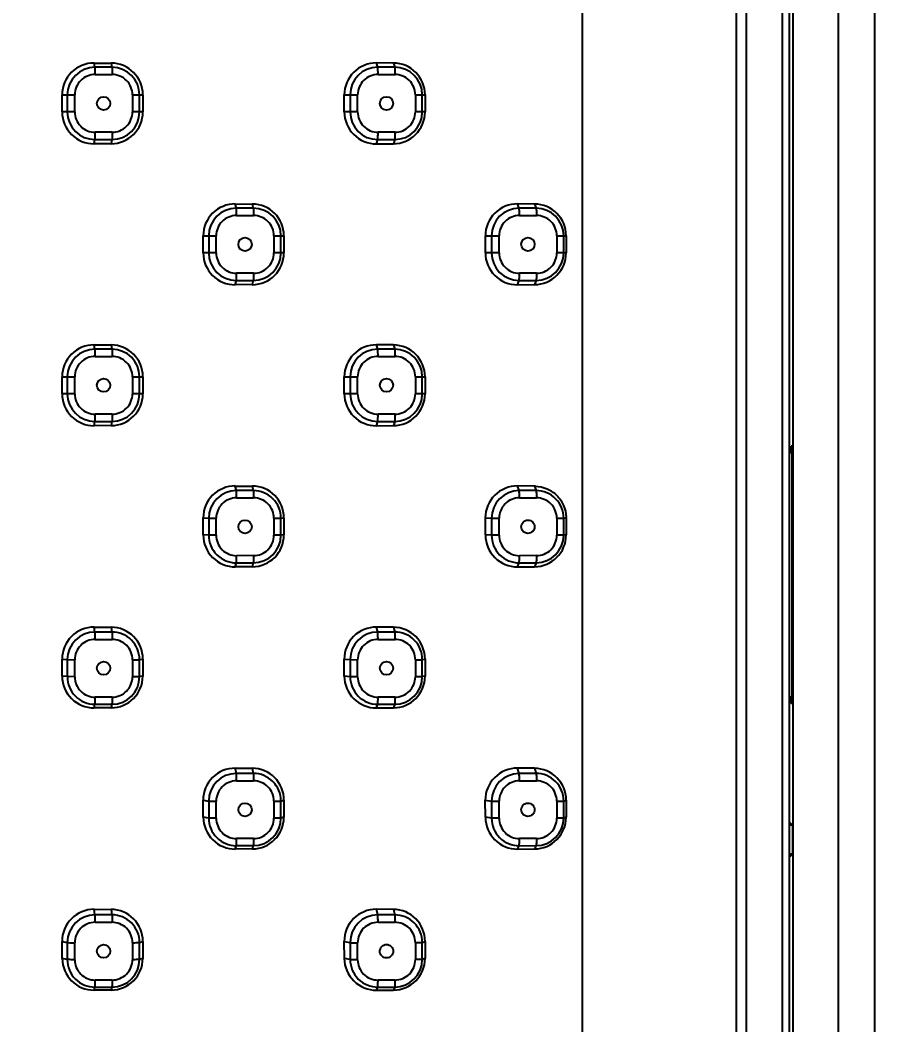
# Model space of a CAD drawing. Header units: inches. Extents: x -176 to 245, y -250 to 344.
# Drawn here: x -54.02 to -17.68, y -16.92 to 24.43 of the extents above; entities that cross this region are included whole.
import ezdxf

# ---------------------------------------------------------------- set-up
doc = ezdxf.new("R2010")
doc.units = ezdxf.units.IN
doc.header["$LTSCALE"] = 2.42
doc.header["$MEASUREMENT"] = 0
doc.header["$PDMODE"] = 3
doc.header["$PDSIZE"] = 0.3125
doc.layers.get('0').update_dxf_attribs({"linetype": 'CONTINUOUS'})
doc.layers.get('Defpoints').update_dxf_attribs({"linetype": 'CONTINUOUS'})
doc.layers.add('DIM', color=3, linetype='CONTINUOUS', lineweight=18)
doc.styles.get("Standard").update_dxf_attribs({"font": 'arial.ttf', "width": 0.8})
doc.dimstyles.new('ISO-25', dxfattribs={"dimtxt": 5, "dimasz": 2.5, "dimexe": 1.25, "dimexo": 0.625, "dimgap": 2, "dimtad": 1, "dimtih": 1, "dimtoh": 1, "dimdec": 1, "dimdsep": 46, "dimtxsty": 'Standard', "dimcen": 0, "dimclrd": 3, "dimclre": 3, "dimclrt": 4, "dimadec": 0, "dimazin": 0, "dimtfac": 1, "dimtdec": 1, "dimtmove": 0, "dimatfit": 3, "dimfxl": 1, "dimarcsym": 0})

# ---------------------------------------------------------------- blocks, each defined once
blk = doc.blocks.new('*D2')
at = {"layer": 'Defpoints', "color": 0, "transparency": 16777216}
for p in [(-33.347, 99.104), (-73.847, -177.433), (13.761, -177.433)]:
    blk.add_point(p, dxfattribs=at)
at = {"layer": 'DIM', "color": 3, "lineweight": -2, "transparency": 16777216}
for p, q in [((-32.722, 99.104), (15.011, 99.104)), ((13.761, 94.104), (13.761, -34.611)), ((13.761, -172.433), (13.761, -43.717)), ((-73.222, -177.433), (15.011, -177.433))]:
    blk.add_line(p, q, dxfattribs=at)
at = {"layer": 'DIM', "color": 3, "transparency": 16777216}
for points in [[(12.928, 94.104), (14.595, 94.104), (13.761, 99.104)], [(12.928, -172.433), (14.595, -172.433), (13.761, -177.433)]]:
    blk.add_solid(points, dxfattribs=at)
at = {"layer": 'DIM', "color": 4, "transparency": 16777216, "insert": (13.761, -39.164), "char_height": 5, "attachment_point": 5}
blk.add_mtext('276.5', dxfattribs=at)

msp = doc.modelspace()

# ---------------------------------------------------------------- linework, layer by layer
at = {"color": 7, "linetype": 'Continuous'}
for p, q in [((-30.885, 84.604), (-30.885, -21.338)), ((-24.544, 84.604), (-24.544, -21.394)), ((-24.121, -21.394), (-24.121, 84.604)), ((-22.649, 84.604), (-22.649, -21.396)), ((-22.349, -21.396), (-22.349, 84.604)), ((-22.197, -21.396), (-22.197, 84.604)), ((-20.347, 84.604), (-20.347, -21.396)), ((-18.847, 84.604), (-18.847, -21.396)), ((-50.938, 22.49), (-50.971, 22.666)), ((-50.971, 22.666), (-50.271, 22.664)), ((-50.238, 22.49), (-50.938, 22.49)), ((-50.271, 22.664), (-50.238, 22.49)), ((-39.298, 22.49), (-39.353, 22.667)), ((-38.653, 22.663), (-39.353, 22.667)), ((-38.6, 22.49), (-39.298, 22.49)), ((-38.653, 22.663), (-38.6, 22.49)), ((-50.931, 22.193), (-50.232, 22.193)), ((-39.287, 22.193), (-38.588, 22.193)), ((-52.288, 20.654), (-52.288, 21.354)), ((-52.288, 21.354), (-51.77, 21.354)), ((-52.074, 21.354), (-52.074, 20.654)), ((-51.77, 20.654), (-51.77, 21.354)), ((-49.393, 21.354), (-49.393, 20.654)), ((-49.393, 21.354), (-48.966, 21.354)), ((-49.103, 20.654), (-49.103, 21.354)), ((-48.966, 21.354), (-48.966, 20.654)), ((-40.675, 20.654), (-40.675, 21.354)), ((-40.675, 21.354), (-40.126, 21.354)), ((-40.434, 21.354), (-40.434, 20.654)), ((-40.126, 20.654), (-40.126, 21.354)), ((-37.75, 21.354), (-37.75, 20.654)), ((-37.75, 21.354), (-37.351, 21.354)), ((-37.464, 20.654), (-37.464, 21.354)), ((-37.351, 21.354), (-37.351, 20.654)), ((-51.77, 20.654), (-52.288, 20.654)), ((-48.966, 20.654), (-49.393, 20.654)), ((-40.126, 20.654), (-40.675, 20.654)), ((-37.351, 20.654), (-37.75, 20.654)), ((-50.971, 19.342), (-50.938, 19.518)), ((-50.938, 19.518), (-50.238, 19.518)), ((-50.232, 19.815), (-50.931, 19.815)), ((-50.238, 19.518), (-50.271, 19.345)), ((-39.353, 19.342), (-39.298, 19.518)), ((-39.298, 19.518), (-38.6, 19.518)), ((-38.588, 19.815), (-39.287, 19.815)), ((-38.6, 19.518), (-38.653, 19.346)), ((-50.271, 19.345), (-50.971, 19.342)), ((-39.353, 19.342), (-38.653, 19.346)), ((-45.118, 16.69), (-45.162, 16.867)), ((-45.162, 16.867), (-44.462, 16.863)), ((-44.419, 16.69), (-45.118, 16.69)), ((-44.462, 16.863), (-44.419, 16.69)), ((-32.844, 16.862), (-33.545, 16.867)), ((-33.479, 16.69), (-33.545, 16.867)), ((-32.78, 16.69), (-33.479, 16.69)), ((-32.844, 16.862), (-32.78, 16.69)), ((-45.109, 16.393), (-44.41, 16.393)), ((-33.465, 16.393), (-32.767, 16.393)), ((-46.482, 14.854), (-46.482, 15.554)), ((-46.482, 15.554), (-45.948, 15.554)), ((-46.254, 15.554), (-46.254, 14.854)), ((-45.948, 14.854), (-45.948, 15.554)), ((-43.571, 15.554), (-43.571, 14.854)), ((-43.571, 15.554), (-43.158, 15.554)), ((-43.283, 14.854), (-43.283, 15.554)), ((-43.158, 15.554), (-43.158, 14.854)), ((-34.869, 14.854), (-34.869, 15.554)), ((-34.869, 15.554), (-34.303, 15.554)), ((-34.614, 15.554), (-34.614, 14.854)), ((-34.303, 14.854), (-34.303, 15.554)), ((-31.929, 15.554), (-31.929, 14.854)), ((-31.929, 15.554), (-31.544, 15.554)), ((-31.645, 14.854), (-31.645, 15.554)), ((-31.544, 15.554), (-31.544, 14.854)), ((-45.948, 14.854), (-46.482, 14.854)), ((-43.158, 14.854), (-43.571, 14.854)), ((-34.303, 14.854), (-34.869, 14.854)), ((-31.544, 14.854), (-31.929, 14.854)), ((-45.162, 13.542), (-45.118, 13.718)), ((-45.118, 13.718), (-44.419, 13.718)), ((-44.41, 14.015), (-45.109, 14.015)), ((-44.419, 13.718), (-44.462, 13.545)), ((-33.545, 13.541), (-33.479, 13.718)), ((-33.479, 13.718), (-32.78, 13.718)), ((-32.767, 14.015), (-33.465, 14.015)), ((-32.78, 13.718), (-32.844, 13.546)), ((-44.462, 13.545), (-45.162, 13.542)), ((-33.545, 13.541), (-32.844, 13.546)), ((-50.938, 10.89), (-50.971, 11.066)), ((-50.971, 11.066), (-50.271, 11.064)), ((-50.238, 10.89), (-50.938, 10.89)), ((-50.271, 11.064), (-50.238, 10.89)), ((-38.653, 11.063), (-39.353, 11.067)), ((-39.298, 10.89), (-39.353, 11.067)), ((-38.6, 10.89), (-39.298, 10.89)), ((-38.653, 11.063), (-38.6, 10.89)), ((-50.931, 10.593), (-50.232, 10.593)), ((-39.287, 10.593), (-38.588, 10.593)), ((-52.288, 9.054), (-52.288, 9.754)), ((-52.288, 9.754), (-51.77, 9.754)), ((-52.074, 9.754), (-52.074, 9.054)), ((-51.77, 9.054), (-51.77, 9.754)), ((-49.393, 9.754), (-49.393, 9.054)), ((-49.393, 9.754), (-48.966, 9.754)), ((-49.103, 9.054), (-49.103, 9.754)), ((-48.966, 9.754), (-48.966, 9.054)), ((-40.675, 9.054), (-40.675, 9.754)), ((-40.675, 9.754), (-40.126, 9.754)), ((-40.434, 9.754), (-40.434, 9.054)), ((-40.126, 9.054), (-40.126, 9.754)), ((-37.75, 9.754), (-37.75, 9.054)), ((-37.75, 9.754), (-37.351, 9.754)), ((-37.464, 9.054), (-37.464, 9.754)), ((-37.351, 9.754), (-37.351, 9.054)), ((-51.77, 9.054), (-52.288, 9.054)), ((-48.966, 9.054), (-49.393, 9.054)), ((-40.126, 9.054), (-40.675, 9.054)), ((-37.351, 9.054), (-37.75, 9.054)), ((-50.971, 7.742), (-50.938, 7.918)), ((-50.938, 7.918), (-50.238, 7.918)), ((-50.232, 8.215), (-50.931, 8.215)), ((-50.238, 7.918), (-50.271, 7.745)), ((-39.353, 7.742), (-39.298, 7.918)), ((-39.298, 7.918), (-38.6, 7.918)), ((-38.588, 8.215), (-39.287, 8.215)), ((-38.6, 7.918), (-38.653, 7.746)), ((-50.271, 7.745), (-50.971, 7.742)), ((-39.353, 7.742), (-38.653, 7.746)), ((-22.257, 6.622), (-22.349, 6.622)), ((-22.257, 6.904), (-22.277, 6.904)), ((-22.277, 6.904), (-22.277, 6.622)), ((-22.257, 6.904), (-22.257, -3.696)), ((-45.118, 5.071), (-45.162, 5.26)), ((-45.162, 5.26), (-44.462, 5.256)), ((-44.419, 5.071), (-45.118, 5.071)), ((-44.462, 5.256), (-44.419, 5.071)), ((-32.845, 5.255), (-33.545, 5.261)), ((-33.479, 5.071), (-33.545, 5.261)), ((-32.78, 5.071), (-33.479, 5.071)), ((-32.845, 5.255), (-32.78, 5.071)), ((-45.109, 4.771), (-44.41, 4.772)), ((-33.465, 4.771), (-32.767, 4.772)), ((-46.481, 3.246), (-46.482, 3.945)), ((-46.482, 3.945), (-46.254, 3.934)), ((-46.254, 3.934), (-46.254, 3.234)), ((-46.254, 3.934), (-45.948, 3.932)), ((-45.948, 3.232), (-45.948, 3.932)), ((-43.571, 3.933), (-43.283, 3.935)), ((-43.571, 3.933), (-43.571, 3.233)), ((-43.283, 3.935), (-43.158, 3.945)), ((-43.283, 3.235), (-43.283, 3.935)), ((-43.158, 3.945), (-43.159, 3.246)), ((-34.869, 3.246), (-34.87, 3.945)), ((-34.87, 3.945), (-34.614, 3.934)), ((-34.614, 3.934), (-34.614, 3.234)), ((-34.614, 3.934), (-34.303, 3.932)), ((-34.303, 3.232), (-34.303, 3.932)), ((-31.929, 3.933), (-31.645, 3.935)), ((-31.929, 3.933), (-31.929, 3.233)), ((-31.645, 3.935), (-31.544, 3.945)), ((-31.645, 3.236), (-31.645, 3.935)), ((-31.544, 3.947), (-31.544, 3.246)), ((-46.254, 3.234), (-46.481, 3.246)), ((-45.948, 3.232), (-46.254, 3.234)), ((-43.283, 3.235), (-43.571, 3.233)), ((-43.159, 3.246), (-43.283, 3.235)), ((-34.614, 3.234), (-34.869, 3.246)), ((-34.303, 3.232), (-34.614, 3.234)), ((-31.645, 3.236), (-31.929, 3.233)), ((-31.544, 3.246), (-31.645, 3.236)), ((-45.161, 1.935), (-45.118, 2.099)), ((-45.118, 2.099), (-44.419, 2.099)), ((-44.41, 2.394), (-45.109, 2.393)), ((-44.419, 2.099), (-44.461, 1.939)), ((-33.544, 1.934), (-33.479, 2.098)), ((-33.479, 2.098), (-32.78, 2.099)), ((-32.767, 2.394), (-33.465, 2.393)), ((-32.78, 2.099), (-32.843, 1.94)), ((-44.461, 1.939), (-45.161, 1.935)), ((-33.544, 1.934), (-32.843, 1.94)), ((-50.938, -0.749), (-50.971, -0.547)), ((-50.971, -0.547), (-50.271, -0.55)), ((-50.238, -0.749), (-50.938, -0.749)), ((-50.271, -0.55), (-50.238, -0.749)), ((-38.654, -0.551), (-39.355, -0.546)), ((-39.298, -0.749), (-39.355, -0.546)), ((-38.6, -0.749), (-39.298, -0.749)), ((-38.654, -0.551), (-38.6, -0.749)), ((-50.931, -1.051), (-50.232, -1.051)), ((-39.287, -1.051), (-38.588, -1.05)), ((-52.287, -2.563), (-52.289, -1.864)), ((-52.289, -1.864), (-52.074, -1.886)), ((-52.074, -1.886), (-52.074, -2.585)), ((-52.074, -1.886), (-51.77, -1.89)), ((-51.77, -2.59), (-51.77, -1.89)), ((-49.393, -1.889), (-49.393, -2.589)), ((-49.103, -1.885), (-48.965, -1.864)), ((-49.103, -2.584), (-49.103, -1.885)), ((-48.965, -1.864), (-48.966, -2.563)), ((-40.674, -2.563), (-40.677, -1.864)), ((-40.677, -1.864), (-40.434, -1.886)), ((-40.434, -1.886), (-40.434, -2.586)), ((-40.434, -1.886), (-40.126, -1.891)), ((-40.126, -2.59), (-40.126, -1.891)), ((-37.75, -1.889), (-37.75, -2.588)), ((-37.464, -1.884), (-37.351, -1.864)), ((-37.464, -2.584), (-37.464, -1.884)), ((-37.351, -1.864), (-37.352, -2.563)), ((-52.074, -2.585), (-52.287, -2.563)), ((-51.77, -2.59), (-52.074, -2.585)), ((-48.966, -2.563), (-49.103, -2.584)), ((-40.434, -2.586), (-40.674, -2.563)), ((-40.126, -2.59), (-40.434, -2.586)), ((-37.352, -2.563), (-37.464, -2.584)), ((-50.97, -3.871), (-50.938, -3.721)), ((-50.938, -3.721), (-50.238, -3.721)), ((-50.232, -3.428), (-50.931, -3.429)), ((-50.238, -3.721), (-50.27, -3.869)), ((-39.352, -3.872), (-39.298, -3.721)), ((-39.298, -3.721), (-38.6, -3.721)), ((-38.588, -3.428), (-39.287, -3.429)), ((-38.6, -3.721), (-38.652, -3.868)), ((-22.349, -3.413), (-22.257, -3.413)), ((-22.277, -3.413), (-22.277, -3.696)), ((-22.257, -3.696), (-22.277, -3.696)), ((-50.27, -3.869), (-50.97, -3.871)), ((-39.352, -3.872), (-38.652, -3.868)), ((-45.163, -6.353), (-44.463, -6.357)), ((-45.118, -6.569), (-45.163, -6.353)), ((-44.419, -6.569), (-45.118, -6.569)), ((-44.463, -6.357), (-44.419, -6.569)), ((-32.846, -6.358), (-33.547, -6.352)), ((-33.479, -6.569), (-33.547, -6.352)), ((-32.78, -6.568), (-33.479, -6.569)), ((-32.846, -6.358), (-32.78, -6.568)), ((-45.109, -6.873), (-44.41, -6.872)), ((-33.465, -6.873), (-32.767, -6.872)), ((-46.48, -8.372), (-46.483, -7.672)), ((-46.483, -7.672), (-46.254, -7.706)), ((-46.254, -7.706), (-46.254, -8.406)), ((-45.948, -8.412), (-45.948, -7.713)), ((-43.571, -7.711), (-43.571, -8.41)), ((-43.283, -7.704), (-43.158, -7.672)), ((-43.283, -8.403), (-43.283, -7.704)), ((-43.158, -7.672), (-43.159, -8.372)), ((-34.868, -8.372), (-34.871, -7.672)), ((-34.871, -7.672), (-34.614, -7.707)), ((-34.614, -7.707), (-34.614, -8.406)), ((-34.303, -8.413), (-34.303, -7.713)), ((-31.929, -7.71), (-31.929, -8.409)), ((-31.645, -7.703), (-31.543, -7.672)), ((-31.645, -8.402), (-31.645, -7.703)), ((-31.543, -7.672), (-31.545, -8.372)), ((-46.254, -8.406), (-46.48, -8.372)), ((-43.159, -8.372), (-43.283, -8.403)), ((-34.614, -8.406), (-34.868, -8.372)), ((-31.545, -8.372), (-31.645, -8.402)), ((-22.349, -8.579), (-22.233, -8.696)), ((-22.233, -8.696), (-22.349, -8.696)), ((-22.233, -8.696), (-22.233, -9.896)), ((-44.41, -9.25), (-45.109, -9.25)), ((-32.767, -9.249), (-33.465, -9.25)), ((-45.16, -9.679), (-45.118, -9.54)), ((-44.46, -9.675), (-45.16, -9.679)), ((-45.118, -9.54), (-44.419, -9.54)), ((-44.419, -9.54), (-44.46, -9.675)), ((-33.542, -9.68), (-33.479, -9.541)), ((-33.542, -9.68), (-32.842, -9.674)), ((-33.479, -9.541), (-32.78, -9.54)), ((-32.78, -9.54), (-32.842, -9.674)), ((-22.349, -10.013), (-22.233, -9.896)), ((-22.233, -9.896), (-22.349, -9.896)), ((-50.972, -12.16), (-50.272, -12.162)), ((-50.938, -12.389), (-50.972, -12.16)), ((-50.238, -12.389), (-50.938, -12.389)), ((-50.272, -12.162), (-50.238, -12.389)), ((-38.656, -12.163), (-39.356, -12.159)), ((-39.298, -12.389), (-39.356, -12.159)), ((-38.6, -12.388), (-39.298, -12.389)), ((-38.656, -12.163), (-38.6, -12.388)), ((-50.931, -12.695), (-50.232, -12.694)), ((-39.287, -12.695), (-38.588, -12.694)), ((-52.286, -14.181), (-52.29, -13.481)), ((-52.29, -13.481), (-52.074, -13.526)), ((-52.074, -13.526), (-52.074, -14.225)), ((-51.77, -14.234), (-51.77, -13.535)), ((-49.393, -13.532), (-49.393, -14.232)), ((-49.103, -13.523), (-48.964, -13.481)), ((-49.103, -14.222), (-49.103, -13.523)), ((-48.964, -13.481), (-48.967, -14.181)), ((-40.673, -14.181), (-40.678, -13.481)), ((-40.678, -13.481), (-40.434, -13.527)), ((-40.434, -13.527), (-40.434, -14.226)), ((-40.126, -14.234), (-40.126, -13.535)), ((-37.75, -13.532), (-37.75, -14.231)), ((-37.464, -13.522), (-37.35, -13.481)), ((-37.464, -14.221), (-37.464, -13.522)), ((-37.35, -13.481), (-37.352, -14.181)), ((-52.074, -14.225), (-52.286, -14.181)), ((-48.967, -14.181), (-49.103, -14.222)), ((-40.434, -14.226), (-40.673, -14.181)), ((-37.352, -14.181), (-37.464, -14.221)), ((-50.232, -15.071), (-50.931, -15.072)), ((-38.588, -15.071), (-39.287, -15.072)), ((-50.969, -15.485), (-50.938, -15.36)), ((-50.269, -15.483), (-50.969, -15.485)), ((-50.938, -15.36), (-50.238, -15.359)), ((-50.238, -15.359), (-50.269, -15.483)), ((-39.351, -15.486), (-39.298, -15.36)), ((-39.351, -15.486), (-38.65, -15.482)), ((-39.298, -15.36), (-38.6, -15.359)), ((-38.6, -15.359), (-38.65, -15.482))]:
    msp.add_line(p, q, dxfattribs=at)
for centre in [(-50.581, 21.004), (-38.938, 21.005), (-44.76, 15.204), (-33.116, 15.205), (-50.581, 9.404), (-38.938, 9.405), (-44.76, 3.582), (-50.581, -2.24), (-38.938, -2.239), (-44.759, -8.061), (-50.581, -13.883)]:
    msp.add_circle(centre, 0.275, dxfattribs=at)
for centre, radius, start, end in [((-50.938, 21.354), 1.136, 90.0137, 180.0073), ((-50.239, 21.354), 1.136, 359.9927, 89.9863), ((-39.298, 21.355), 1.136, 90.0324, 180.026), ((-38.6, 21.355), 1.136, 359.974, 89.9676), ((-50.938, 20.654), 1.136, 179.9927, 269.9863), ((-50.239, 20.654), 1.136, 270.0137, 0.0073), ((-39.298, 20.654), 1.136, 179.974, 269.9676), ((-38.6, 20.654), 1.136, 270.0324, 0.026), ((-45.118, 15.554), 1.136, 90.0219, 180.0155), ((-44.419, 15.554), 1.136, 359.9845, 89.9781), ((-33.478, 15.555), 1.136, 90.0452, 180.0388), ((-32.781, 15.555), 1.136, 359.9612, 89.9548), ((-45.118, 14.854), 1.136, 179.9845, 269.9781), ((-44.419, 14.854), 1.136, 270.0219, 0.0155), ((-33.478, 14.854), 1.136, 179.9612, 269.9548), ((-32.781, 14.854), 1.136, 270.0452, 0.0388), ((-50.938, 9.754), 1.136, 90.0137, 180.0073), ((-50.239, 9.754), 1.136, 359.9927, 89.9863), ((-39.298, 9.755), 1.136, 90.0324, 180.026), ((-38.6, 9.755), 1.136, 359.974, 89.9676), ((-50.938, 9.054), 1.136, 179.9927, 269.9863), ((-50.239, 9.054), 1.136, 270.0137, 0.0073), ((-39.298, 9.054), 1.136, 179.974, 269.9676), ((-38.6, 9.054), 1.136, 270.0324, 0.026), ((-45.117, 3.934), 1.136, 90.0414, 180.0111), ((-44.419, 3.935), 1.136, 359.9825, 90), ((-33.477, 3.934), 1.136, 90.0751, 180.0328), ((-32.854, 3.96), 1.295, 88.1243, 89.5772), ((-32.78, 3.936), 1.135, 359.9575, 89.987), ((-32.815, 3.948), 1.271, 359.9571, 1.2862), ((-45.118, 3.234), 1.136, 179.9825, 270), ((-44.42, 3.235), 1.136, 270.0414, 0.0111), ((-33.479, 3.233), 1.135, 179.9575, 269.987), ((-32.782, 3.235), 1.136, 270.0751, 0.0328), ((-50.937, -1.886), 1.137, 90.04, 179.9978), ((-50.238, -1.884), 1.135, 359.9925, 90.022), ((-39.297, -1.886), 1.137, 90.0794, 180.0132), ((-38.599, -1.884), 1.135, 359.9706, 90.024), ((-50.938, -2.586), 1.135, 179.9925, 270.022), ((-50.239, -2.584), 1.137, 270.04, 359.9978), ((-39.299, -2.586), 1.135, 179.9706, 270.024), ((-38.601, -2.584), 1.137, 270.0794, 0.0132), ((-45.117, -7.706), 1.137, 90.0734, 179.9953), ((-44.418, -7.703), 1.135, 359.9853, 90.0507), ((-33.476, -7.707), 1.137, 90.1277, 180.0138), ((-32.779, -7.702), 1.134, 359.9571, 90.0584), ((-45.119, -8.406), 1.135, 179.9853, 270.0507), ((-44.42, -8.403), 1.137, 270.0734, 359.9953), ((-33.48, -8.407), 1.134, 179.9571, 270.0584), ((-32.783, -8.402), 1.137, 270.1277, 0.0138), ((-50.937, -13.526), 1.137, 90.057, 179.979), ((-50.237, -13.523), 1.135, 0.0017, 90.067), ((-39.296, -13.527), 1.138, 90.117, 179.9912), ((-38.598, -13.522), 1.133, 359.9765, 90.0898), ((-50.939, -14.225), 1.135, 180.0017, 270.067), ((-50.24, -14.222), 1.137, 270.057, 359.979), ((-39.3, -14.226), 1.133, 179.9765, 270.0898), ((-38.602, -14.221), 1.138, 270.117, 359.9912)]:
    msp.add_arc(centre, radius, start, end, dxfattribs=at)
for centre, major_axis, ratio, start_param, end_param in [((-50.975, 21.354), (1.313, 0), 0.999651, 1.567116, 3.141593), ((-50.276, 21.354), (1.31, 0), 0.999651, 0, 1.567116), ((-39.361, 21.354), (1.314, 0), 0.999029, 1.56466, 3.141593), ((-38.661, 21.354), (1.31, 0), 0.999029, 0, 1.56466), ((-50.975, 20.654), (1.313, 0), 0.999651, 3.141593, 4.716069), ((-50.276, 20.654), (1.31, 0), 0.999651, -1.567116, 0), ((-39.361, 20.654), (1.314, 0), 0.999029, 3.141593, 4.718525), ((-38.661, 20.654), (1.31, 0), 0.999029, -1.56466, 0), ((-45.168, 15.554), (1.313, 0), 0.999379, 1.565889, 3.141593), ((-44.468, 15.554), (1.31, 0), 0.999379, 0, 1.565889), ((-33.554, 15.554), (1.315, 0), 0.998602, 1.563431, 3.141593), ((-32.854, 15.554), (1.31, 0), 0.998602, 0, 1.563431), ((-45.168, 14.854), (1.313, 0), 0.999379, -3.141593, -1.565889), ((-44.468, 14.854), (1.31, 0), 0.999379, -1.565889, 0), ((-33.554, 14.854), (1.315, 0), 0.998602, -3.141593, -1.563431), ((-32.854, 14.854), (1.31, 0), 0.998602, -1.563431, 0), ((-50.975, 9.754), (1.313, 0), 0.999651, 1.567116, 3.141593), ((-50.276, 9.754), (1.31, 0), 0.999651, 0, 1.567116), ((-39.361, 9.754), (1.314, 0), 0.999029, 1.56466, 3.141593), ((-38.661, 9.754), (1.31, 0), 0.999029, 0, 1.56466), ((-50.975, 9.054), (1.313, 0), 0.999651, 3.141593, 4.716069), ((-50.276, 9.054), (1.31, 0), 0.999651, -1.567116, 0), ((-39.361, 9.054), (1.314, 0), 0.999029, -3.141593, -1.56466), ((-38.661, 9.054), (1.31, 0), 0.999029, -1.56466, 0), ((-45.168, 3.947), (1.275, -0.319), 0.99934, 1.810918, 3.387855), ((-44.468, 3.947), (1.271, -0.318), 0.99934, 0.243808, 1.810918), ((-33.555, 3.947), (1.298, -0.216), 0.998564, 1.728653, 3.308052), ((-45.168, 3.247), (1.274, -0.318), 0.99934, -2.89533, -1.320859), ((-44.468, 3.247), (1.27, -0.317), 0.99934, -1.320859, 0.243808), ((-33.554, 3.247), (1.297, -0.216), 0.998564, -2.975133, -1.398208), ((-32.854, 3.247), (1.292, -0.215), 0.998564, -1.398208, 0.164003), ((-50.976, -1.86), (1.093, -0.728), 0.999495, 2.155214, 3.732153), ((-50.276, -1.86), (1.091, -0.727), 0.999495, 0.585653, 2.155214), ((-39.362, -1.86), (1.221, -0.488), 0.998874, 1.945303, 3.524707), ((-38.661, -1.86), (1.217, -0.487), 0.998874, 0.378203, 1.945303), ((-50.975, -2.56), (1.092, -0.728), 0.999495, -2.551032, -0.979018), ((-50.275, -2.56), (1.089, -0.726), 0.999495, -0.979018, 0.585653), ((-39.361, -2.56), (1.22, -0.488), 0.998874, -2.758479, -1.184017), ((-38.661, -2.56), (1.216, -0.486), 0.998874, -1.184017, 0.378203), ((-45.169, -7.667), (1.052, -0.789), 0.99903, 2.209588, 3.788992), ((-44.469, -7.667), (1.049, -0.787), 0.99903, 0.640035, 2.209588), ((-33.555, -7.667), (1.178, -0.588), 0.998253, 2.027339, 3.609213), ((-32.854, -7.667), (1.173, -0.586), 0.998253, 0.46025, 2.027339), ((-45.168, -8.367), (1.05, -0.787), 0.99903, -2.494193, -0.922189), ((-44.468, -8.367), (1.047, -0.785), 0.99903, -0.922189, 0.640035), ((-33.554, -8.367), (1.176, -0.587), 0.998253, -2.673972, -1.099522), ((-32.853, -8.367), (1.171, -0.585), 0.998253, -1.099522, 0.46025), ((-50.976, -13.474), (-0.789, 1.052), 0.99903, -0.646941, 0.932464), ((-50.276, -13.474), (-0.788, 1.05), 0.99903, -2.218948, -0.646941), ((-39.362, -13.474), (1.028, -0.822), 0.998409, 2.239739, 3.821614), ((-38.662, -13.474), (1.025, -0.819), 0.998409, 0.670196, 2.239739), ((-50.975, -14.174), (-0.787, 1.049), 0.99903, 0.932464, 2.502013), ((-50.275, -14.174), (-0.786, 1.047), 0.99903, -3.781173, -2.218948), ((-39.361, -14.174), (1.026, -0.82), 0.998409, -2.461571, -0.889581), ((-38.66, -14.174), (1.022, -0.817), 0.998409, -0.889581, 0.670196)]:
    msp.add_ellipse(centre, major_axis=major_axis, ratio=ratio, start_param=start_param, end_param=end_param, dxfattribs=at)
for points, knots in [([(-50.931, 22.193), (-50.931, 22.259), (-50.935, 22.358), (-50.932, 22.458), (-50.938, 22.49)], [0, 0, 0, 0, 0.662462, 1, 1, 1, 1]), ([(-50.238, 22.49), (-50.232, 22.458), (-50.235, 22.358), (-50.232, 22.259), (-50.232, 22.193)], [0, 0, 0, 0, 0.337679, 1, 1, 1, 1]), ([(-39.287, 22.193), (-39.287, 22.259), (-39.287, 22.347), (-39.294, 22.446), (-39.295, 22.48), (-39.298, 22.49)], [0, 0, 0, 0, 0.661873, 0.886682, 1, 1, 1, 1]), ([(-38.6, 22.49), (-38.596, 22.48), (-38.595, 22.446), (-38.588, 22.347), (-38.588, 22.259), (-38.588, 22.193)], [0, 0, 0, 0, 0.113436, 0.338267, 1, 1, 1, 1]), ([(-50.931, 22.193), (-51.145, 22.193), (-51.591, 22.014), (-51.77, 21.568), (-51.77, 21.354)], [0, 0, 0, 0, 0.49994, 1, 1, 1, 1]), ([(-49.393, 21.354), (-49.393, 21.568), (-49.572, 22.014), (-50.018, 22.193), (-50.232, 22.193)], [0, 0, 0, 0, 0.500061, 1, 1, 1, 1]), ([(-39.287, 22.193), (-39.501, 22.193), (-39.947, 22.014), (-40.126, 21.568), (-40.126, 21.354)], [0, 0, 0, 0, 0.499832, 1, 1, 1, 1]), ([(-37.75, 21.354), (-37.75, 21.568), (-37.929, 22.014), (-38.374, 22.193), (-38.588, 22.193)], [0, 0, 0, 0, 0.500168, 1, 1, 1, 1]), ([(-51.77, 20.654), (-51.77, 20.44), (-51.591, 19.994), (-51.145, 19.815), (-50.931, 19.815)], [0, 0, 0, 0, 0.500061, 1, 1, 1, 1]), ([(-50.232, 19.815), (-50.018, 19.815), (-49.572, 19.994), (-49.393, 20.44), (-49.393, 20.654)], [0, 0, 0, 0, 0.49994, 1, 1, 1, 1]), ([(-40.126, 20.654), (-40.126, 20.44), (-39.947, 19.995), (-39.501, 19.815), (-39.287, 19.815)], [0, 0, 0, 0, 0.500168, 1, 1, 1, 1]), ([(-38.588, 19.815), (-38.374, 19.815), (-37.929, 19.995), (-37.75, 20.44), (-37.75, 20.654)], [0, 0, 0, 0, 0.499832, 1, 1, 1, 1]), ([(-50.938, 19.518), (-50.932, 19.551), (-50.935, 19.651), (-50.931, 19.75), (-50.931, 19.815)], [0, 0, 0, 0, 0.337679, 1, 1, 1, 1]), ([(-50.232, 19.815), (-50.232, 19.75), (-50.235, 19.651), (-50.232, 19.551), (-50.238, 19.518)], [0, 0, 0, 0, 0.662462, 1, 1, 1, 1]), ([(-39.298, 19.518), (-39.295, 19.529), (-39.294, 19.563), (-39.287, 19.661), (-39.287, 19.75), (-39.287, 19.815)], [0, 0, 0, 0, 0.113436, 0.338267, 1, 1, 1, 1]), ([(-38.588, 19.815), (-38.588, 19.75), (-38.588, 19.661), (-38.595, 19.563), (-38.596, 19.529), (-38.6, 19.518)], [0, 0, 0, 0, 0.661873, 0.886682, 1, 1, 1, 1]), ([(-45.109, 16.393), (-45.109, 16.459), (-45.109, 16.547), (-45.114, 16.646), (-45.115, 16.68), (-45.118, 16.69)], [0, 0, 0, 0, 0.662174, 0.886976, 1, 1, 1, 1]), ([(-44.419, 16.69), (-44.416, 16.68), (-44.415, 16.646), (-44.41, 16.547), (-44.41, 16.459), (-44.41, 16.393)], [0, 0, 0, 0, 0.113142, 0.337967, 1, 1, 1, 1]), ([(-33.465, 16.393), (-33.465, 16.459), (-33.465, 16.547), (-33.473, 16.646), (-33.475, 16.68), (-33.479, 16.69)], [0, 0, 0, 0, 0.661507, 0.886325, 1, 1, 1, 1]), ([(-32.78, 16.69), (-32.776, 16.68), (-32.774, 16.646), (-32.767, 16.547), (-32.767, 16.459), (-32.767, 16.393)], [0, 0, 0, 0, 0.113792, 0.338633, 1, 1, 1, 1]), ([(-45.109, 16.393), (-45.323, 16.393), (-45.769, 16.214), (-45.948, 15.768), (-45.948, 15.554)], [0, 0, 0, 0, 0.499892, 1, 1, 1, 1]), ([(-43.571, 15.554), (-43.571, 15.768), (-43.75, 16.214), (-44.196, 16.393), (-44.41, 16.393)], [0, 0, 0, 0, 0.500108, 1, 1, 1, 1]), ([(-33.465, 16.393), (-33.679, 16.393), (-34.125, 16.214), (-34.303, 15.768), (-34.303, 15.554)], [0, 0, 0, 0, 0.499758, 1, 1, 1, 1]), ([(-31.929, 15.554), (-31.929, 15.768), (-32.107, 16.214), (-32.553, 16.393), (-32.767, 16.393)], [0, 0, 0, 0, 0.500243, 1, 1, 1, 1]), ([(-45.948, 14.854), (-45.948, 14.64), (-45.769, 14.195), (-45.323, 14.015), (-45.109, 14.015)], [0, 0, 0, 0, 0.500108, 1, 1, 1, 1]), ([(-44.41, 14.015), (-44.196, 14.015), (-43.75, 14.195), (-43.571, 14.64), (-43.571, 14.854)], [0, 0, 0, 0, 0.499892, 1, 1, 1, 1]), ([(-34.303, 14.854), (-34.303, 14.64), (-34.125, 14.195), (-33.679, 14.015), (-33.465, 14.015)], [0, 0, 0, 0, 0.500243, 1, 1, 1, 1]), ([(-32.767, 14.015), (-32.553, 14.015), (-32.107, 14.195), (-31.929, 14.64), (-31.929, 14.854)], [0, 0, 0, 0, 0.499758, 1, 1, 1, 1]), ([(-45.118, 13.718), (-45.115, 13.729), (-45.114, 13.763), (-45.109, 13.862), (-45.109, 13.95), (-45.109, 14.015)], [0, 0, 0, 0, 0.113142, 0.337967, 1, 1, 1, 1]), ([(-44.41, 14.015), (-44.41, 13.95), (-44.41, 13.862), (-44.415, 13.763), (-44.416, 13.729), (-44.419, 13.718)], [0, 0, 0, 0, 0.662174, 0.886976, 1, 1, 1, 1]), ([(-33.479, 13.718), (-33.475, 13.729), (-33.473, 13.763), (-33.465, 13.861), (-33.465, 13.95), (-33.465, 14.015)], [0, 0, 0, 0, 0.113792, 0.338633, 1, 1, 1, 1]), ([(-32.767, 14.015), (-32.767, 13.95), (-32.767, 13.861), (-32.774, 13.763), (-32.776, 13.729), (-32.78, 13.718)], [0, 0, 0, 0, 0.661507, 0.886325, 1, 1, 1, 1]), ([(-50.931, 10.593), (-50.931, 10.659), (-50.935, 10.758), (-50.932, 10.858), (-50.938, 10.89)], [0, 0, 0, 0, 0.662462, 1, 1, 1, 1]), ([(-50.238, 10.89), (-50.232, 10.858), (-50.235, 10.758), (-50.232, 10.659), (-50.232, 10.593)], [0, 0, 0, 0, 0.337679, 1, 1, 1, 1]), ([(-39.287, 10.593), (-39.287, 10.659), (-39.287, 10.747), (-39.294, 10.846), (-39.295, 10.88), (-39.298, 10.89)], [0, 0, 0, 0, 0.661873, 0.886682, 1, 1, 1, 1]), ([(-38.6, 10.89), (-38.596, 10.88), (-38.595, 10.846), (-38.588, 10.747), (-38.588, 10.659), (-38.588, 10.593)], [0, 0, 0, 0, 0.113436, 0.338267, 1, 1, 1, 1]), ([(-50.931, 10.593), (-51.145, 10.593), (-51.591, 10.414), (-51.77, 9.968), (-51.77, 9.754)], [0, 0, 0, 0, 0.49994, 1, 1, 1, 1]), ([(-49.393, 9.754), (-49.393, 9.968), (-49.572, 10.414), (-50.018, 10.593), (-50.232, 10.593)], [0, 0, 0, 0, 0.500061, 1, 1, 1, 1]), ([(-39.287, 10.593), (-39.501, 10.593), (-39.947, 10.414), (-40.126, 9.968), (-40.126, 9.754)], [0, 0, 0, 0, 0.499832, 1, 1, 1, 1]), ([(-37.75, 9.754), (-37.75, 9.968), (-37.929, 10.414), (-38.374, 10.593), (-38.588, 10.593)], [0, 0, 0, 0, 0.500168, 1, 1, 1, 1]), ([(-51.77, 9.054), (-51.77, 8.84), (-51.591, 8.394), (-51.145, 8.215), (-50.931, 8.215)], [0, 0, 0, 0, 0.500061, 1, 1, 1, 1]), ([(-50.232, 8.215), (-50.018, 8.215), (-49.572, 8.394), (-49.393, 8.84), (-49.393, 9.054)], [0, 0, 0, 0, 0.49994, 1, 1, 1, 1]), ([(-40.126, 9.054), (-40.126, 8.84), (-39.947, 8.395), (-39.501, 8.215), (-39.287, 8.215)], [0, 0, 0, 0, 0.500168, 1, 1, 1, 1]), ([(-38.588, 8.215), (-38.374, 8.215), (-37.929, 8.395), (-37.75, 8.84), (-37.75, 9.054)], [0, 0, 0, 0, 0.499832, 1, 1, 1, 1]), ([(-50.938, 7.918), (-50.932, 7.951), (-50.935, 8.051), (-50.931, 8.15), (-50.931, 8.215)], [0, 0, 0, 0, 0.337679, 1, 1, 1, 1]), ([(-50.232, 8.215), (-50.232, 8.15), (-50.235, 8.051), (-50.232, 7.951), (-50.238, 7.918)], [0, 0, 0, 0, 0.662462, 1, 1, 1, 1]), ([(-39.298, 7.918), (-39.295, 7.929), (-39.294, 7.963), (-39.287, 8.061), (-39.287, 8.15), (-39.287, 8.215)], [0, 0, 0, 0, 0.113436, 0.338267, 1, 1, 1, 1]), ([(-38.588, 8.215), (-38.588, 8.15), (-38.588, 8.061), (-38.595, 7.963), (-38.596, 7.929), (-38.6, 7.918)], [0, 0, 0, 0, 0.661873, 0.886682, 1, 1, 1, 1]), ([(-45.109, 4.771), (-45.109, 4.837), (-45.109, 4.926), (-45.114, 5.025), (-45.116, 5.059), (-45.118, 5.071)], [0, 0, 0, 0, 0.65935, 0.884892, 1, 1, 1, 1]), ([(-44.419, 5.071), (-44.416, 5.06), (-44.415, 5.025), (-44.41, 4.926), (-44.41, 4.837), (-44.41, 4.772)], [0, 0, 0, 0, 0.115226, 0.340791, 1, 1, 1, 1]), ([(-33.465, 4.771), (-33.465, 4.837), (-33.466, 4.926), (-33.473, 5.025), (-33.475, 5.06), (-33.479, 5.071)], [0, 0, 0, 0, 0.658709, 0.884267, 1, 1, 1, 1]), ([(-32.812, 5.255), (-32.648, 5.249), (-32.318, 5.176), (-31.901, 4.89), (-31.619, 4.472), (-31.548, 4.141), (-31.544, 3.977)], [0, 0, 0, 0, 0.250072, 0.500011, 0.749935, 1, 1, 1, 1]), ([(-32.78, 5.071), (-32.776, 5.06), (-32.774, 5.025), (-32.767, 4.926), (-32.767, 4.837), (-32.767, 4.772)], [0, 0, 0, 0, 0.115851, 0.341432, 1, 1, 1, 1]), ([(-45.109, 4.771), (-45.323, 4.771), (-45.769, 4.592), (-45.948, 4.146), (-45.948, 3.932)], [0, 0, 0, 0, 0.499899, 1, 1, 1, 1]), ([(-43.571, 3.933), (-43.571, 4.147), (-43.75, 4.593), (-44.196, 4.772), (-44.41, 4.772)], [0, 0, 0, 0, 0.500101, 1, 1, 1, 1]), ([(-33.465, 4.771), (-33.679, 4.771), (-34.125, 4.592), (-34.303, 4.146), (-34.303, 3.932)], [0, 0, 0, 0, 0.499765, 1, 1, 1, 1]), ([(-31.929, 3.933), (-31.929, 4.147), (-32.107, 4.593), (-32.553, 4.772), (-32.767, 4.772)], [0, 0, 0, 0, 0.500236, 1, 1, 1, 1]), ([(-33.391, 3.582), (-33.391, 3.652), (-33.331, 3.799), (-33.116, 3.887), (-32.901, 3.799), (-32.841, 3.653), (-32.841, 3.583)], [0, 0, 0, 0, 0.25021, 0.500061, 0.749837, 1, 1, 1, 1]), ([(-32.841, 3.583), (-32.841, 3.512), (-32.901, 3.366), (-33.116, 3.278), (-33.331, 3.366), (-33.391, 3.512), (-33.391, 3.582)], [0, 0, 0, 0, 0.25021, 0.500061, 0.749837, 1, 1, 1, 1]), ([(-45.948, 3.232), (-45.948, 3.018), (-45.769, 2.572), (-45.323, 2.393), (-45.109, 2.393)], [0, 0, 0, 0, 0.500101, 1, 1, 1, 1]), ([(-44.41, 2.394), (-44.196, 2.394), (-43.75, 2.573), (-43.571, 3.019), (-43.571, 3.233)], [0, 0, 0, 0, 0.499899, 1, 1, 1, 1]), ([(-34.303, 3.232), (-34.303, 3.018), (-34.125, 2.572), (-33.679, 2.393), (-33.465, 2.393)], [0, 0, 0, 0, 0.500236, 1, 1, 1, 1]), ([(-32.767, 2.394), (-32.553, 2.394), (-32.107, 2.573), (-31.929, 3.019), (-31.929, 3.233)], [0, 0, 0, 0, 0.499765, 1, 1, 1, 1]), ([(-45.118, 2.099), (-45.115, 2.109), (-45.114, 2.142), (-45.109, 2.24), (-45.109, 2.328), (-45.109, 2.393)], [0, 0, 0, 0, 0.111027, 0.335101, 1, 1, 1, 1]), ([(-44.41, 2.394), (-44.41, 2.328), (-44.41, 2.24), (-44.415, 2.143), (-44.416, 2.109), (-44.419, 2.099)], [0, 0, 0, 0, 0.665039, 0.889091, 1, 1, 1, 1]), ([(-33.479, 2.098), (-33.475, 2.109), (-33.473, 2.142), (-33.465, 2.24), (-33.465, 2.328), (-33.465, 2.393)], [0, 0, 0, 0, 0.111705, 0.335793, 1, 1, 1, 1]), ([(-32.767, 2.394), (-32.767, 2.328), (-32.767, 2.24), (-32.774, 2.143), (-32.776, 2.109), (-32.78, 2.099)], [0, 0, 0, 0, 0.664347, 0.888413, 1, 1, 1, 1]), ([(-50.931, -1.051), (-50.931, -0.985), (-50.934, -0.885), (-50.932, -0.783), (-50.938, -0.749)], [0, 0, 0, 0, 0.656833, 1, 1, 1, 1]), ([(-50.238, -0.749), (-50.233, -0.783), (-50.235, -0.884), (-50.232, -0.984), (-50.232, -1.051)], [0, 0, 0, 0, 0.343309, 1, 1, 1, 1]), ([(-39.287, -1.051), (-39.287, -0.985), (-39.288, -0.896), (-39.294, -0.796), (-39.295, -0.761), (-39.298, -0.749)], [0, 0, 0, 0, 0.656289, 0.882567, 1, 1, 1, 1]), ([(-38.6, -0.749), (-38.596, -0.76), (-38.595, -0.795), (-38.589, -0.895), (-38.588, -0.984), (-38.588, -1.05)], [0, 0, 0, 0, 0.117551, 0.343852, 1, 1, 1, 1]), ([(-50.931, -1.051), (-51.145, -1.051), (-51.591, -1.23), (-51.77, -1.676), (-51.77, -1.89)], [0, 0, 0, 0, 0.499967, 1, 1, 1, 1]), ([(-49.393, -1.889), (-49.393, -1.675), (-49.572, -1.229), (-50.018, -1.05), (-50.232, -1.051)], [0, 0, 0, 0, 0.500034, 1, 1, 1, 1]), ([(-39.287, -1.051), (-39.501, -1.051), (-39.947, -1.231), (-40.126, -1.677), (-40.126, -1.891)], [0, 0, 0, 0, 0.499859, 1, 1, 1, 1]), ([(-37.75, -1.889), (-37.75, -1.675), (-37.929, -1.229), (-38.374, -1.05), (-38.588, -1.05)], [0, 0, 0, 0, 0.500142, 1, 1, 1, 1]), ([(-49.393, -1.889), (-49.328, -1.889), (-49.231, -1.886), (-49.134, -1.889), (-49.103, -1.885)], [0, 0, 0, 0, 0.671244, 1, 1, 1, 1]), ([(-37.75, -1.889), (-37.685, -1.889), (-37.591, -1.885), (-37.495, -1.89), (-37.464, -1.884)], [0, 0, 0, 0, 0.677337, 1, 1, 1, 1]), ([(-51.77, -2.59), (-51.77, -2.804), (-51.591, -3.25), (-51.145, -3.429), (-50.931, -3.429)], [0, 0, 0, 0, 0.500034, 1, 1, 1, 1]), ([(-50.232, -3.428), (-50.018, -3.428), (-49.572, -3.249), (-49.393, -2.803), (-49.393, -2.589)], [0, 0, 0, 0, 0.499967, 1, 1, 1, 1]), ([(-49.103, -2.584), (-49.134, -2.589), (-49.231, -2.585), (-49.328, -2.589), (-49.393, -2.589)], [0, 0, 0, 0, 0.328616, 1, 1, 1, 1]), ([(-40.126, -2.59), (-40.126, -2.804), (-39.947, -3.25), (-39.501, -3.429), (-39.287, -3.429)], [0, 0, 0, 0, 0.500142, 1, 1, 1, 1]), ([(-38.588, -3.428), (-38.374, -3.428), (-37.929, -3.248), (-37.75, -2.802), (-37.75, -2.588)], [0, 0, 0, 0, 0.499859, 1, 1, 1, 1]), ([(-37.464, -2.584), (-37.495, -2.589), (-37.591, -2.584), (-37.685, -2.588), (-37.75, -2.588)], [0, 0, 0, 0, 0.322523, 1, 1, 1, 1]), ([(-50.938, -3.721), (-50.936, -3.711), (-50.935, -3.678), (-50.931, -3.581), (-50.931, -3.494), (-50.931, -3.429)], [0, 0, 0, 0, 0.108631, 0.331938, 1, 1, 1, 1]), ([(-50.232, -3.428), (-50.232, -3.493), (-50.231, -3.581), (-50.236, -3.678), (-50.236, -3.71), (-50.238, -3.721)], [0, 0, 0, 0, 0.668202, 0.891487, 1, 1, 1, 1]), ([(-39.298, -3.721), (-39.295, -3.711), (-39.294, -3.678), (-39.287, -3.581), (-39.287, -3.494), (-39.287, -3.429)], [0, 0, 0, 0, 0.109199, 0.332516, 1, 1, 1, 1]), ([(-38.588, -3.428), (-38.588, -3.493), (-38.588, -3.581), (-38.595, -3.678), (-38.596, -3.711), (-38.6, -3.721)], [0, 0, 0, 0, 0.667623, 0.890918, 1, 1, 1, 1]), ([(-45.109, -6.873), (-45.109, -6.807), (-45.113, -6.706), (-45.111, -6.604), (-45.118, -6.569)], [0, 0, 0, 0, 0.653904, 1, 1, 1, 1]), ([(-44.419, -6.569), (-44.412, -6.603), (-44.414, -6.705), (-44.41, -6.806), (-44.41, -6.872)], [0, 0, 0, 0, 0.346237, 1, 1, 1, 1]), ([(-33.465, -6.873), (-33.465, -6.807), (-33.466, -6.717), (-33.473, -6.617), (-33.475, -6.581), (-33.479, -6.569)], [0, 0, 0, 0, 0.65323, 0.880235, 1, 1, 1, 1]), ([(-32.78, -6.568), (-32.777, -6.58), (-32.774, -6.616), (-32.767, -6.716), (-32.767, -6.806), (-32.767, -6.872)], [0, 0, 0, 0, 0.119883, 0.346912, 1, 1, 1, 1]), ([(-45.109, -6.873), (-45.323, -6.873), (-45.769, -7.053), (-45.948, -7.499), (-45.948, -7.713)], [0, 0, 0, 0, 0.499953, 1, 1, 1, 1]), ([(-43.571, -7.711), (-43.571, -7.497), (-43.75, -7.051), (-44.196, -6.872), (-44.41, -6.872)], [0, 0, 0, 0, 0.500047, 1, 1, 1, 1]), ([(-33.465, -6.873), (-33.679, -6.873), (-34.125, -7.053), (-34.303, -7.499), (-34.303, -7.713)], [0, 0, 0, 0, 0.499819, 1, 1, 1, 1]), ([(-31.929, -7.71), (-31.929, -7.496), (-32.107, -7.05), (-32.553, -6.872), (-32.767, -6.872)], [0, 0, 0, 0, 0.500182, 1, 1, 1, 1]), ([(-46.254, -7.706), (-46.219, -7.711), (-46.116, -7.71), (-46.014, -7.713), (-45.948, -7.713)], [0, 0, 0, 0, 0.348773, 1, 1, 1, 1]), ([(-43.571, -7.711), (-43.507, -7.71), (-43.42, -7.711), (-43.325, -7.706), (-43.293, -7.706), (-43.283, -7.704)], [0, 0, 0, 0, 0.674035, 0.895781, 1, 1, 1, 1]), ([(-34.614, -7.707), (-34.577, -7.712), (-34.473, -7.711), (-34.37, -7.713), (-34.303, -7.713)], [0, 0, 0, 0, 0.354088, 1, 1, 1, 1]), ([(-33.391, -8.062), (-33.391, -7.991), (-33.331, -7.845), (-33.116, -7.757), (-32.901, -7.845), (-32.841, -7.991), (-32.841, -8.061)], [0, 0, 0, 0, 0.250264, 0.500223, 0.749945, 1, 1, 1, 1]), ([(-31.929, -7.71), (-31.864, -7.71), (-31.779, -7.711), (-31.685, -7.705), (-31.654, -7.705), (-31.645, -7.703)], [0, 0, 0, 0, 0.680204, 0.900337, 1, 1, 1, 1]), ([(-32.841, -8.061), (-32.841, -8.131), (-32.901, -8.277), (-33.116, -8.365), (-33.331, -8.278), (-33.391, -8.132), (-33.391, -8.062)], [0, 0, 0, 0, 0.250264, 0.500223, 0.749945, 1, 1, 1, 1]), ([(-45.948, -8.412), (-46.014, -8.412), (-46.116, -8.409), (-46.219, -8.411), (-46.254, -8.406)], [0, 0, 0, 0, 0.651227, 1, 1, 1, 1]), ([(-45.948, -8.412), (-45.948, -8.626), (-45.769, -9.072), (-45.323, -9.25), (-45.109, -9.25)], [0, 0, 0, 0, 0.500047, 1, 1, 1, 1]), ([(-44.41, -9.25), (-44.196, -9.249), (-43.75, -9.07), (-43.571, -8.624), (-43.571, -8.41)], [0, 0, 0, 0, 0.499953, 1, 1, 1, 1]), ([(-43.283, -8.403), (-43.293, -8.405), (-43.325, -8.406), (-43.42, -8.41), (-43.507, -8.41), (-43.571, -8.41)], [0, 0, 0, 0, 0.104101, 0.325826, 1, 1, 1, 1]), ([(-34.303, -8.413), (-34.37, -8.413), (-34.473, -8.41), (-34.577, -8.411), (-34.614, -8.406)], [0, 0, 0, 0, 0.645912, 1, 1, 1, 1]), ([(-34.303, -8.413), (-34.303, -8.626), (-34.125, -9.072), (-33.679, -9.251), (-33.465, -9.25)], [0, 0, 0, 0, 0.500182, 1, 1, 1, 1]), ([(-32.767, -9.249), (-32.553, -9.249), (-32.107, -9.069), (-31.929, -8.623), (-31.929, -8.409)], [0, 0, 0, 0, 0.499819, 1, 1, 1, 1]), ([(-31.645, -8.402), (-31.654, -8.405), (-31.685, -8.405), (-31.779, -8.41), (-31.864, -8.409), (-31.929, -8.409)], [0, 0, 0, 0, 0.099545, 0.319657, 1, 1, 1, 1]), ([(-45.118, -9.54), (-45.115, -9.531), (-45.115, -9.498), (-45.109, -9.402), (-45.109, -9.315), (-45.109, -9.25)], [0, 0, 0, 0, 0.106701, 0.329237, 1, 1, 1, 1]), ([(-44.41, -9.25), (-44.41, -9.315), (-44.41, -9.401), (-44.415, -9.498), (-44.416, -9.53), (-44.419, -9.54)], [0, 0, 0, 0, 0.670903, 0.893417, 1, 1, 1, 1]), ([(-33.479, -9.541), (-33.474, -9.531), (-33.473, -9.498), (-33.468, -9.437), (-33.466, -9.35), (-33.465, -9.285), (-33.465, -9.25)], [0, 0, 0, 0, 0.107433, 0.329973, 0.641011, 1, 1, 1, 1]), ([(-32.767, -9.249), (-32.767, -9.284), (-32.767, -9.349), (-32.769, -9.436), (-32.775, -9.497), (-32.776, -9.53), (-32.78, -9.54)], [0, 0, 0, 0, 0.359038, 0.670166, 0.892684, 1, 1, 1, 1]), ([(-50.931, -12.695), (-50.931, -12.629), (-50.934, -12.527), (-50.933, -12.424), (-50.938, -12.389)], [0, 0, 0, 0, 0.651365, 1, 1, 1, 1]), ([(-50.238, -12.389), (-50.233, -12.424), (-50.234, -12.526), (-50.232, -12.628), (-50.232, -12.694)], [0, 0, 0, 0, 0.348777, 1, 1, 1, 1]), ([(-39.287, -12.695), (-39.287, -12.629), (-39.288, -12.539), (-39.293, -12.437), (-39.295, -12.401), (-39.298, -12.389)], [0, 0, 0, 0, 0.650862, 0.878565, 1, 1, 1, 1]), ([(-38.6, -12.388), (-38.597, -12.4), (-38.594, -12.436), (-38.589, -12.538), (-38.588, -12.628), (-38.588, -12.694)], [0, 0, 0, 0, 0.121553, 0.349279, 1, 1, 1, 1]), ([(-50.931, -12.695), (-51.145, -12.695), (-51.591, -12.875), (-51.77, -13.321), (-51.77, -13.535)], [0, 0, 0, 0, 0.500047, 1, 1, 1, 1]), ([(-49.393, -13.532), (-49.393, -13.318), (-49.572, -12.873), (-50.018, -12.694), (-50.232, -12.694)], [0, 0, 0, 0, 0.499953, 1, 1, 1, 1]), ([(-39.287, -12.695), (-39.501, -12.696), (-39.947, -12.875), (-40.126, -13.321), (-40.126, -13.535)], [0, 0, 0, 0, 0.49994, 1, 1, 1, 1]), ([(-37.75, -13.532), (-37.75, -13.318), (-37.929, -12.872), (-38.374, -12.694), (-38.588, -12.694)], [0, 0, 0, 0, 0.500061, 1, 1, 1, 1]), ([(-52.074, -13.526), (-52.039, -13.533), (-51.937, -13.531), (-51.836, -13.535), (-51.77, -13.535)], [0, 0, 0, 0, 0.346233, 1, 1, 1, 1]), ([(-49.393, -13.532), (-49.328, -13.532), (-49.241, -13.533), (-49.145, -13.527), (-49.112, -13.526), (-49.103, -13.523)], [0, 0, 0, 0, 0.670757, 0.893295, 1, 1, 1, 1]), ([(-40.434, -13.527), (-40.398, -13.533), (-40.295, -13.532), (-40.192, -13.535), (-40.126, -13.535)], [0, 0, 0, 0, 0.35161, 1, 1, 1, 1]), ([(-39.212, -13.883), (-39.212, -13.813), (-39.153, -13.667), (-38.938, -13.579), (-38.722, -13.666), (-38.663, -13.812), (-38.663, -13.883)], [0, 0, 0, 0, 0.250217, 0.500249, 0.750019, 1, 1, 1, 1]), ([(-37.75, -13.532), (-37.715, -13.532), (-37.651, -13.531), (-37.565, -13.53), (-37.505, -13.526), (-37.473, -13.525), (-37.464, -13.522)], [0, 0, 0, 0, 0.363908, 0.676809, 0.897755, 1, 1, 1, 1]), ([(-38.663, -13.883), (-38.663, -13.953), (-38.722, -14.099), (-38.938, -14.187), (-39.153, -14.1), (-39.212, -13.954), (-39.212, -13.883)], [0, 0, 0, 0, 0.250217, 0.500249, 0.750019, 1, 1, 1, 1]), ([(-51.77, -14.234), (-51.836, -14.234), (-51.937, -14.23), (-52.039, -14.232), (-52.074, -14.225)], [0, 0, 0, 0, 0.653767, 1, 1, 1, 1]), ([(-51.77, -14.234), (-51.77, -14.448), (-51.591, -14.893), (-51.145, -15.072), (-50.931, -15.072)], [0, 0, 0, 0, 0.499953, 1, 1, 1, 1]), ([(-50.232, -15.071), (-50.018, -15.071), (-49.572, -14.891), (-49.393, -14.446), (-49.393, -14.232)], [0, 0, 0, 0, 0.500047, 1, 1, 1, 1]), ([(-49.103, -14.222), (-49.112, -14.225), (-49.145, -14.226), (-49.241, -14.232), (-49.328, -14.232), (-49.393, -14.232)], [0, 0, 0, 0, 0.106587, 0.329103, 1, 1, 1, 1]), ([(-40.126, -14.234), (-40.192, -14.235), (-40.295, -14.231), (-40.398, -14.233), (-40.434, -14.226)], [0, 0, 0, 0, 0.64839, 1, 1, 1, 1]), ([(-40.126, -14.234), (-40.126, -14.448), (-39.947, -14.894), (-39.501, -15.072), (-39.287, -15.072)], [0, 0, 0, 0, 0.500061, 1, 1, 1, 1]), ([(-38.588, -15.071), (-38.374, -15.07), (-37.929, -14.891), (-37.75, -14.445), (-37.75, -14.231)], [0, 0, 0, 0, 0.49994, 1, 1, 1, 1]), ([(-37.464, -14.221), (-37.473, -14.225), (-37.505, -14.225), (-37.565, -14.229), (-37.651, -14.23), (-37.715, -14.231), (-37.75, -14.231)], [0, 0, 0, 0, 0.102128, 0.323052, 0.636043, 1, 1, 1, 1]), ([(-50.938, -15.36), (-50.935, -15.35), (-50.935, -15.318), (-50.931, -15.223), (-50.931, -15.136), (-50.931, -15.072)], [0, 0, 0, 0, 0.104216, 0.32596, 1, 1, 1, 1]), ([(-50.232, -15.071), (-50.232, -15.136), (-50.231, -15.222), (-50.236, -15.318), (-50.236, -15.349), (-50.238, -15.359)], [0, 0, 0, 0, 0.674179, 0.895902, 1, 1, 1, 1]), ([(-39.298, -15.36), (-39.295, -15.35), (-39.294, -15.318), (-39.289, -15.258), (-39.288, -15.171), (-39.287, -15.107), (-39.287, -15.072)], [0, 0, 0, 0, 0.104832, 0.326579, 0.638552, 1, 1, 1, 1]), ([(-38.588, -15.071), (-38.588, -15.106), (-38.589, -15.17), (-38.59, -15.257), (-38.595, -15.317), (-38.596, -15.349), (-38.6, -15.359)], [0, 0, 0, 0, 0.361497, 0.67356, 0.895286, 1, 1, 1, 1])]:
    msp.add_open_spline(points, degree=3, knots=knots, dxfattribs=at)

# ---------------------------------------------------------------- dimensions: what is measured, and where the dimension line sits
at = {"layer": 'DIM'}
dim = msp.add_linear_dim(base=(13.761, -177.433), p1=(-33.347, 99.104), p2=(-73.847, -177.433), angle=90, dimstyle='ISO-25', override={"dimasz": 5, "dimtad": 0}, dxfattribs=at)
dim.commit()
dim.dimension.update_dxf_attribs({"geometry": '*D2', "text_midpoint": (13.761, -39.164)})

doc.saveas('drawing.dxf')
